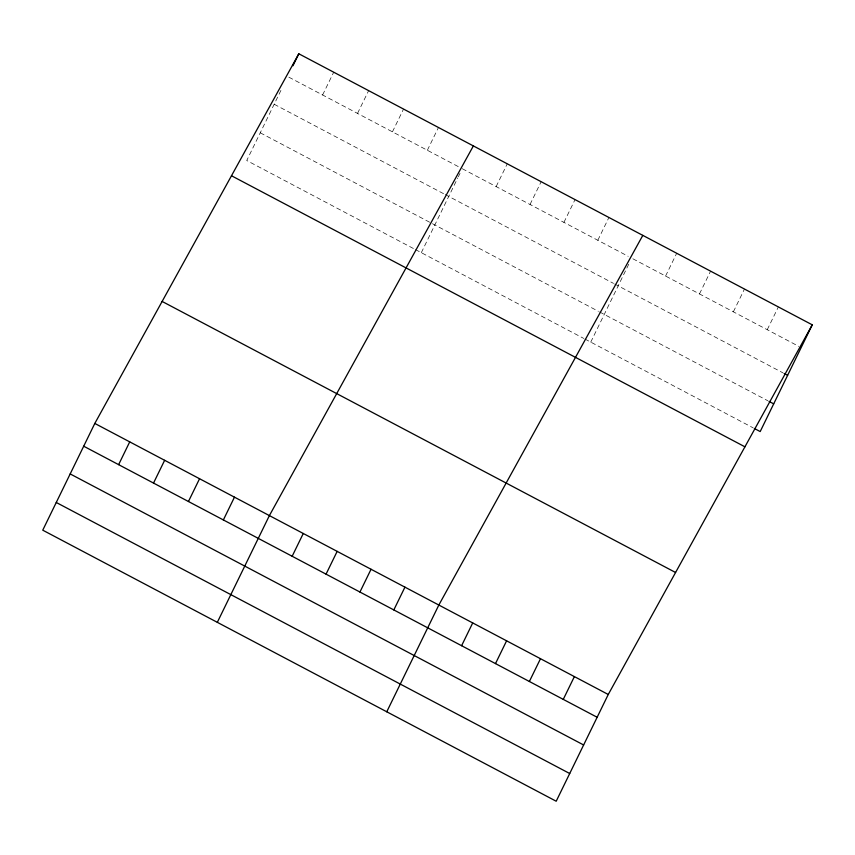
<?xml version="1.0" encoding="UTF-8"?>
<svg xmlns="http://www.w3.org/2000/svg" width="855" height="855" viewBox="0 0 855 855"><rect width="100%" height="100%" fill="white"/><g stroke="black" fill="none" stroke-linecap="round" stroke-linejoin="round"><path stroke-width="0.64" stroke-dasharray="4.28 3.21" d="M280.932 90.406L246.742 160.516L414.322 248.987M322.602 94.98L333.717 72.194M357.518 113.416L368.633 90.63M392.434 131.841L403.539 109.066M427.35 150.277L438.455 127.491M421.312 252.674L457.756 177.947M458.323 176.793L460.011 173.319M496.146 186.593L507.261 163.818M530.036 204.484L541.151 181.709M563.926 222.375L575.041 199.6M597.816 240.266L608.92 217.48M590.752 342.118L630.007 261.619M665.585 276.047L676.7 253.262M699.476 293.938L710.591 271.153M733.366 311.819L744.47 289.043M767.256 329.709L778.36 306.934M288.851 77.164L459.937 167.473M462.266 168.702L628.19 256.308M632.871 258.776L798.805 346.371M274.177 104.257L444.098 193.957M445.252 194.566L613.516 283.39M614.681 284.01L782.956 372.844M260.251 132.803L598.425 311.327M599.59 311.947L767.854 400.771M415.487 249.596L583.741 338.42M584.906 339.029L753.18 427.863"/><path stroke-width="1.28" d="M94.809 423.439L42.75 530.175L556.199 801.231L608.258 694.484L812.25 324.825L298.801 53.769L94.809 423.439L608.258 694.484M292.955 65.76L298.801 53.769M118.621 464.65L129.725 441.864M153.526 483.075L164.641 460.3M188.442 501.511L199.557 478.725M223.358 519.947L234.473 497.161M217.32 622.333L269.389 515.597L473.371 145.927M292.164 556.263L303.269 533.488M326.054 574.154L337.159 551.368M359.934 592.045L371.049 569.259M393.824 609.936L404.939 587.15M386.759 711.788L438.829 605.041L642.81 235.371M461.604 645.707L472.708 622.932M495.494 663.598L506.598 640.823M529.373 681.488L540.488 658.713M563.263 699.379L574.378 676.604M812.25 324.825L760.191 431.561L754.345 428.483M784.12 373.464L787.626 375.313M769.03 401.39L773.7 403.859M231.481 175.756L744.929 446.812M162.129 301.441L675.578 572.497M83.704 446.214L597.153 717.27M70.185 473.927L583.634 744.983M56.259 502.473L569.719 773.529"/></g></svg>
